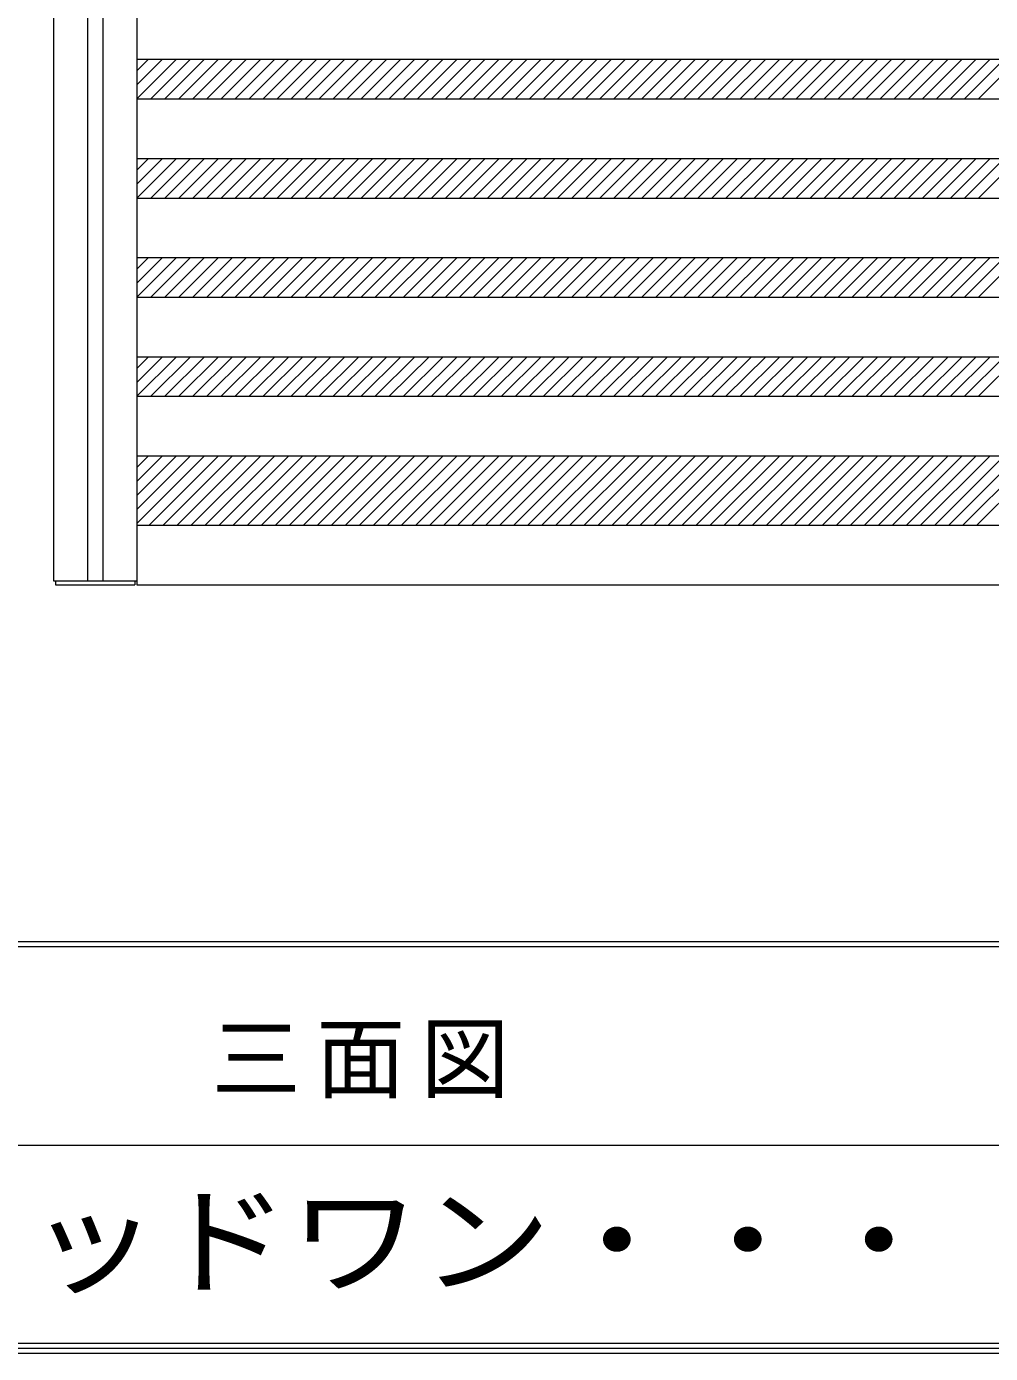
# Model space of a CAD drawing. Units: millimetres at full size, sheet at 1:15; details may follow other scales. Extents: x -3000 to 2850, y -2151 to 2088.
# Drawn here: x 339 to 825, y -2102 to -1433 of the extents above; entities that cross this region are included whole.
import ezdxf
from ezdxf.enums import TextEntityAlignment as Align

# ---------------------------------------------------------------- set-up
doc = ezdxf.new("R2010")
doc.units = ezdxf.units.MM
doc.header["$LTSCALE"] = 15
doc.layers.add('0-B_寸法', color=7, linetype='Continuous', lineweight=9)
doc.layers.add('F-1_枠', color=6, linetype='Continuous', lineweight=9)
doc.layers.add('F-A_文字', color=7, linetype='Continuous')
doc.styles.add('ＭＳ ゴシック', font='')
doc.styles.get('ＭＳ ゴシック').set_extended_font_data('MS Gothic')

msp = doc.modelspace()

# ---------------------------------------------------------------- linework, layer by layer
at = {"layer": '0-B_寸法', "color": 5}
for p, q in [((369.48, 683.12), (369.48, -1712.88)), ((377.28, 683.12), (377.28, -1712.88)), ((353.38, -1712.88), (353.38, -1714.88)), ((353.38, -1714.88), (393.38, -1714.88)), ((393.38, -1712.88), (393.38, -1714.88))]:
    msp.add_line(p, q, dxfattribs=at)
at = {"layer": '0-B_寸法'}
for p, q in [((394.38, 685.12), (394.38, -1714.88)), ((407.34, -1449.88), (394.38, -1462.85)), ((400.27, -1449.88), (394.38, -1455.78)), ((394.38, -1449.88), (1180.38, -1449.88)), ((414.41, -1449.88), (394.41, -1469.88)), ((421.48, -1449.88), (401.48, -1469.88)), ((428.55, -1449.88), (408.55, -1469.88)), ((435.62, -1449.88), (415.62, -1469.88)), ((442.7, -1449.88), (422.7, -1469.88)), ((449.77, -1449.88), (429.77, -1469.88)), ((456.84, -1449.88), (436.84, -1469.88)), ((463.91, -1449.88), (443.91, -1469.88)), ((470.98, -1449.88), (450.98, -1469.88)), ((478.05, -1449.88), (458.05, -1469.88)), ((485.12, -1449.88), (465.12, -1469.88)), ((492.19, -1449.88), (472.19, -1469.88)), ((499.26, -1449.88), (479.26, -1469.88)), ((506.34, -1449.88), (486.34, -1469.88)), ((513.41, -1449.88), (493.41, -1469.88)), ((520.48, -1449.88), (500.48, -1469.88)), ((527.55, -1449.88), (507.55, -1469.88)), ((534.62, -1449.88), (514.62, -1469.88)), ((541.69, -1449.88), (521.69, -1469.88)), ((548.76, -1449.88), (528.76, -1469.88)), ((555.83, -1449.88), (535.83, -1469.88)), ((562.9, -1449.88), (542.9, -1469.88)), ((569.97, -1449.88), (549.97, -1469.88)), ((577.05, -1449.88), (557.05, -1469.88)), ((584.12, -1449.88), (564.12, -1469.88)), ((591.19, -1449.88), (571.19, -1469.88)), ((598.26, -1449.88), (578.26, -1469.88)), ((605.33, -1449.88), (585.33, -1469.88)), ((612.4, -1449.88), (592.4, -1469.88)), ((619.47, -1449.88), (599.47, -1469.88)), ((626.54, -1449.88), (606.54, -1469.88)), ((633.61, -1449.88), (613.61, -1469.88)), ((640.69, -1449.88), (620.69, -1469.88)), ((647.76, -1449.88), (627.76, -1469.88)), ((654.83, -1449.88), (634.83, -1469.88)), ((661.9, -1449.88), (641.9, -1469.88)), ((668.97, -1449.88), (648.97, -1469.88)), ((676.04, -1449.88), (656.04, -1469.88)), ((683.11, -1449.88), (663.11, -1469.88)), ((690.18, -1449.88), (670.18, -1469.88)), ((697.25, -1449.88), (677.25, -1469.88)), ((704.33, -1449.88), (684.33, -1469.88)), ((711.4, -1449.88), (691.4, -1469.88)), ((718.47, -1449.88), (698.47, -1469.88)), ((725.54, -1449.88), (705.54, -1469.88)), ((732.61, -1449.88), (712.61, -1469.88)), ((739.68, -1449.88), (719.68, -1469.88)), ((746.75, -1449.88), (726.75, -1469.88)), ((753.82, -1449.88), (733.82, -1469.88)), ((760.89, -1449.88), (740.89, -1469.88)), ((767.96, -1449.88), (747.96, -1469.88)), ((775.04, -1449.88), (755.04, -1469.88)), ((782.11, -1449.88), (762.11, -1469.88)), ((789.18, -1449.88), (769.18, -1469.88)), ((796.25, -1449.88), (776.25, -1469.88)), ((803.32, -1449.88), (783.32, -1469.88)), ((810.39, -1449.88), (790.39, -1469.88)), ((817.46, -1449.88), (797.46, -1469.88)), ((824.53, -1449.88), (804.53, -1469.88)), ((831.6, -1449.88), (811.6, -1469.88)), ((838.68, -1449.88), (818.68, -1469.88)), ((394.38, -1469.88), (1180.38, -1469.88)), ((407.34, -1499.88), (394.38, -1512.85)), ((400.27, -1499.88), (394.38, -1505.78)), ((394.38, -1499.88), (1180.38, -1499.88)), ((414.41, -1499.88), (394.41, -1519.88)), ((421.48, -1499.88), (401.48, -1519.88)), ((428.55, -1499.88), (408.55, -1519.88)), ((435.62, -1499.88), (415.62, -1519.88)), ((442.7, -1499.88), (422.7, -1519.88)), ((449.77, -1499.88), (429.77, -1519.88)), ((456.84, -1499.88), (436.84, -1519.88)), ((463.91, -1499.88), (443.91, -1519.88)), ((470.98, -1499.88), (450.98, -1519.88)), ((478.05, -1499.88), (458.05, -1519.88)), ((485.12, -1499.88), (465.12, -1519.88)), ((492.19, -1499.88), (472.19, -1519.88)), ((499.26, -1499.88), (479.26, -1519.88)), ((506.34, -1499.88), (486.34, -1519.88)), ((513.41, -1499.88), (493.41, -1519.88)), ((520.48, -1499.88), (500.48, -1519.88)), ((527.55, -1499.88), (507.55, -1519.88)), ((534.62, -1499.88), (514.62, -1519.88)), ((541.69, -1499.88), (521.69, -1519.88)), ((548.76, -1499.88), (528.76, -1519.88)), ((555.83, -1499.88), (535.83, -1519.88)), ((562.9, -1499.88), (542.9, -1519.88)), ((569.97, -1499.88), (549.97, -1519.88)), ((577.05, -1499.88), (557.05, -1519.88)), ((584.12, -1499.88), (564.12, -1519.88)), ((591.19, -1499.88), (571.19, -1519.88)), ((598.26, -1499.88), (578.26, -1519.88)), ((605.33, -1499.88), (585.33, -1519.88)), ((612.4, -1499.88), (592.4, -1519.88)), ((619.47, -1499.88), (599.47, -1519.88)), ((626.54, -1499.88), (606.54, -1519.88)), ((633.61, -1499.88), (613.61, -1519.88)), ((640.69, -1499.88), (620.69, -1519.88)), ((647.76, -1499.88), (627.76, -1519.88)), ((654.83, -1499.88), (634.83, -1519.88)), ((661.9, -1499.88), (641.9, -1519.88)), ((668.97, -1499.88), (648.97, -1519.88)), ((676.04, -1499.88), (656.04, -1519.88)), ((683.11, -1499.88), (663.11, -1519.88)), ((690.18, -1499.88), (670.18, -1519.88)), ((697.25, -1499.88), (677.25, -1519.88)), ((704.33, -1499.88), (684.33, -1519.88)), ((711.4, -1499.88), (691.4, -1519.88)), ((718.47, -1499.88), (698.47, -1519.88)), ((725.54, -1499.88), (705.54, -1519.88)), ((732.61, -1499.88), (712.61, -1519.88)), ((739.68, -1499.88), (719.68, -1519.88)), ((746.75, -1499.88), (726.75, -1519.88)), ((753.82, -1499.88), (733.82, -1519.88)), ((760.89, -1499.88), (740.89, -1519.88)), ((767.96, -1499.88), (747.96, -1519.88)), ((775.04, -1499.88), (755.04, -1519.88)), ((782.11, -1499.88), (762.11, -1519.88)), ((789.18, -1499.88), (769.18, -1519.88)), ((796.25, -1499.88), (776.25, -1519.88)), ((803.32, -1499.88), (783.32, -1519.88)), ((810.39, -1499.88), (790.39, -1519.88)), ((817.46, -1499.88), (797.46, -1519.88)), ((824.53, -1499.88), (804.53, -1519.88)), ((831.6, -1499.88), (811.6, -1519.88)), ((838.68, -1499.88), (818.68, -1519.88)), ((394.38, -1519.88), (1180.38, -1519.88)), ((407.34, -1549.88), (394.38, -1562.85)), ((400.27, -1549.88), (394.38, -1555.78)), ((394.38, -1549.88), (1180.38, -1549.88)), ((414.41, -1549.88), (394.41, -1569.88)), ((421.48, -1549.88), (401.48, -1569.88)), ((428.55, -1549.88), (408.55, -1569.88)), ((435.62, -1549.88), (415.62, -1569.88)), ((442.7, -1549.88), (422.7, -1569.88)), ((449.77, -1549.88), (429.77, -1569.88)), ((449.77, -1549.88), (429.77, -1569.88)), ((456.84, -1549.88), (436.84, -1569.88)), ((463.91, -1549.88), (443.91, -1569.88)), ((470.98, -1549.88), (450.98, -1569.88)), ((478.05, -1549.88), (458.05, -1569.88)), ((485.12, -1549.88), (465.12, -1569.88)), ((492.19, -1549.88), (472.19, -1569.88)), ((499.26, -1549.88), (479.26, -1569.88)), ((506.34, -1549.88), (486.34, -1569.88)), ((513.41, -1549.88), (493.41, -1569.88)), ((520.48, -1549.88), (500.48, -1569.88)), ((527.55, -1549.88), (507.55, -1569.88)), ((534.62, -1549.88), (514.62, -1569.88)), ((541.69, -1549.88), (521.69, -1569.88)), ((548.76, -1549.88), (528.76, -1569.88)), ((555.83, -1549.88), (535.83, -1569.88)), ((562.9, -1549.88), (542.9, -1569.88)), ((569.97, -1549.88), (549.97, -1569.88)), ((577.05, -1549.88), (557.05, -1569.88)), ((584.12, -1549.88), (564.12, -1569.88)), ((591.19, -1549.88), (571.19, -1569.88)), ((598.26, -1549.88), (578.26, -1569.88)), ((605.33, -1549.88), (585.33, -1569.88)), ((612.4, -1549.88), (592.4, -1569.88)), ((619.47, -1549.88), (599.47, -1569.88)), ((626.54, -1549.88), (606.54, -1569.88)), ((633.61, -1549.88), (613.61, -1569.88)), ((640.69, -1549.88), (620.69, -1569.88)), ((647.76, -1549.88), (627.76, -1569.88)), ((654.83, -1549.88), (634.83, -1569.88)), ((661.9, -1549.88), (641.9, -1569.88)), ((668.97, -1549.88), (648.97, -1569.88)), ((676.04, -1549.88), (656.04, -1569.88)), ((683.11, -1549.88), (663.11, -1569.88)), ((690.18, -1549.88), (670.18, -1569.88)), ((697.25, -1549.88), (677.25, -1569.88)), ((704.33, -1549.88), (684.33, -1569.88)), ((711.4, -1549.88), (691.4, -1569.88)), ((718.47, -1549.88), (698.47, -1569.88)), ((725.54, -1549.88), (705.54, -1569.88)), ((732.61, -1549.88), (712.61, -1569.88)), ((739.68, -1549.88), (719.68, -1569.88)), ((746.75, -1549.88), (726.75, -1569.88)), ((753.82, -1549.88), (733.82, -1569.88)), ((760.89, -1549.88), (740.89, -1569.88)), ((767.96, -1549.88), (747.96, -1569.88)), ((775.04, -1549.88), (755.04, -1569.88)), ((782.11, -1549.88), (762.11, -1569.88)), ((789.18, -1549.88), (769.18, -1569.88)), ((796.25, -1549.88), (776.25, -1569.88)), ((803.32, -1549.88), (783.32, -1569.88)), ((810.39, -1549.88), (790.39, -1569.88)), ((817.46, -1549.88), (797.46, -1569.88)), ((824.53, -1549.88), (804.53, -1569.88)), ((831.6, -1549.88), (811.6, -1569.88)), ((838.68, -1549.88), (818.68, -1569.88)), ((394.38, -1569.88), (1180.38, -1569.88)), ((407.34, -1599.88), (394.38, -1612.85)), ((400.27, -1599.88), (394.38, -1605.78)), ((394.38, -1599.88), (1180.38, -1599.88)), ((414.41, -1599.88), (394.41, -1619.88)), ((421.48, -1599.88), (401.48, -1619.88)), ((428.55, -1599.88), (408.55, -1619.88)), ((435.62, -1599.88), (415.62, -1619.88)), ((442.7, -1599.88), (422.7, -1619.88)), ((449.77, -1599.88), (429.77, -1619.88)), ((449.77, -1599.88), (429.77, -1619.88)), ((456.84, -1599.88), (436.84, -1619.88)), ((463.91, -1599.88), (443.91, -1619.88)), ((470.98, -1599.88), (450.98, -1619.88)), ((478.05, -1599.88), (458.05, -1619.88)), ((485.12, -1599.88), (465.12, -1619.88)), ((492.19, -1599.88), (472.19, -1619.88)), ((499.26, -1599.88), (479.26, -1619.88)), ((506.34, -1599.88), (486.34, -1619.88)), ((513.41, -1599.88), (493.41, -1619.88)), ((520.48, -1599.88), (500.48, -1619.88)), ((527.55, -1599.88), (507.55, -1619.88)), ((534.62, -1599.88), (514.62, -1619.88)), ((541.69, -1599.88), (521.69, -1619.88)), ((548.76, -1599.88), (528.76, -1619.88)), ((555.83, -1599.88), (535.83, -1619.88)), ((562.9, -1599.88), (542.9, -1619.88)), ((569.97, -1599.88), (549.97, -1619.88)), ((577.05, -1599.88), (557.05, -1619.88)), ((584.12, -1599.88), (564.12, -1619.88)), ((591.19, -1599.88), (571.19, -1619.88)), ((598.26, -1599.88), (578.26, -1619.88)), ((605.33, -1599.88), (585.33, -1619.88)), ((612.4, -1599.88), (592.4, -1619.88)), ((619.47, -1599.88), (599.47, -1619.88)), ((626.54, -1599.88), (606.54, -1619.88)), ((633.61, -1599.88), (613.61, -1619.88)), ((640.69, -1599.88), (620.69, -1619.88)), ((647.76, -1599.88), (627.76, -1619.88)), ((654.83, -1599.88), (634.83, -1619.88)), ((661.9, -1599.88), (641.9, -1619.88)), ((668.97, -1599.88), (648.97, -1619.88)), ((676.04, -1599.88), (656.04, -1619.88)), ((683.11, -1599.88), (663.11, -1619.88)), ((690.18, -1599.88), (670.18, -1619.88)), ((697.25, -1599.88), (677.25, -1619.88)), ((704.33, -1599.88), (684.33, -1619.88)), ((711.4, -1599.88), (691.4, -1619.88)), ((718.47, -1599.88), (698.47, -1619.88)), ((725.54, -1599.88), (705.54, -1619.88)), ((732.61, -1599.88), (712.61, -1619.88)), ((739.68, -1599.88), (719.68, -1619.88)), ((746.75, -1599.88), (726.75, -1619.88)), ((753.82, -1599.88), (733.82, -1619.88)), ((760.89, -1599.88), (740.89, -1619.88)), ((767.96, -1599.88), (747.96, -1619.88)), ((775.04, -1599.88), (755.04, -1619.88)), ((782.11, -1599.88), (762.11, -1619.88)), ((789.18, -1599.88), (769.18, -1619.88)), ((796.25, -1599.88), (776.25, -1619.88)), ((803.32, -1599.88), (783.32, -1619.88)), ((810.39, -1599.88), (790.39, -1619.88)), ((817.46, -1599.88), (797.46, -1619.88)), ((824.53, -1599.88), (804.53, -1619.88)), ((831.6, -1599.88), (811.6, -1619.88)), ((838.68, -1599.88), (818.68, -1619.88)), ((394.38, -1619.88), (1180.38, -1619.88)), ((407.34, -1649.88), (394.38, -1662.85)), ((400.27, -1649.88), (394.38, -1655.78)), ((414.41, -1649.88), (394.38, -1669.92)), ((421.48, -1649.88), (394.38, -1676.99)), ((428.55, -1649.88), (394.38, -1684.06)), ((394.38, -1649.88), (1180.38, -1649.88)), ((435.62, -1649.88), (400.62, -1684.88)), ((442.7, -1649.88), (407.7, -1684.88)), ((449.77, -1649.88), (414.77, -1684.88)), ((449.77, -1649.88), (414.77, -1684.88)), ((456.84, -1649.88), (421.84, -1684.88)), ((463.91, -1649.88), (428.91, -1684.88)), ((470.98, -1649.88), (435.98, -1684.88)), ((478.05, -1649.88), (443.05, -1684.88)), ((485.12, -1649.88), (450.12, -1684.88)), ((492.19, -1649.88), (457.19, -1684.88)), ((499.26, -1649.88), (464.26, -1684.88)), ((506.34, -1649.88), (471.34, -1684.88)), ((513.41, -1649.88), (478.41, -1684.88)), ((520.48, -1649.88), (485.48, -1684.88)), ((527.55, -1649.88), (492.55, -1684.88)), ((534.62, -1649.88), (499.62, -1684.88)), ((541.69, -1649.88), (506.69, -1684.88)), ((548.76, -1649.88), (513.76, -1684.88)), ((555.83, -1649.88), (520.83, -1684.88)), ((562.9, -1649.88), (527.9, -1684.88)), ((569.97, -1649.88), (534.97, -1684.88)), ((577.05, -1649.88), (542.05, -1684.88)), ((584.12, -1649.88), (549.12, -1684.88)), ((591.19, -1649.88), (556.19, -1684.88)), ((598.26, -1649.88), (563.26, -1684.88)), ((605.33, -1649.88), (570.33, -1684.88)), ((612.4, -1649.88), (577.4, -1684.88)), ((619.47, -1649.88), (584.47, -1684.88)), ((626.54, -1649.88), (591.54, -1684.88)), ((633.61, -1649.88), (598.61, -1684.88)), ((640.69, -1649.88), (605.69, -1684.88)), ((647.76, -1649.88), (612.76, -1684.88)), ((654.83, -1649.88), (619.83, -1684.88)), ((661.9, -1649.88), (626.9, -1684.88)), ((668.97, -1649.88), (633.97, -1684.88)), ((676.04, -1649.88), (641.04, -1684.88)), ((683.11, -1649.88), (648.11, -1684.88)), ((690.18, -1649.88), (655.18, -1684.88)), ((697.25, -1649.88), (662.25, -1684.88)), ((704.33, -1649.88), (669.33, -1684.88)), ((711.4, -1649.88), (676.4, -1684.88)), ((718.47, -1649.88), (683.47, -1684.88)), ((725.54, -1649.88), (690.54, -1684.88)), ((732.61, -1649.88), (697.61, -1684.88)), ((739.68, -1649.88), (704.68, -1684.88)), ((746.75, -1649.88), (711.75, -1684.88)), ((753.82, -1649.88), (718.82, -1684.88)), ((760.89, -1649.88), (725.89, -1684.88)), ((767.96, -1649.88), (732.96, -1684.88)), ((775.04, -1649.88), (740.04, -1684.88)), ((782.11, -1649.88), (747.11, -1684.88)), ((789.18, -1649.88), (754.18, -1684.88)), ((796.25, -1649.88), (761.25, -1684.88)), ((803.32, -1649.88), (768.32, -1684.88)), ((810.39, -1649.88), (775.39, -1684.88)), ((817.46, -1649.88), (782.46, -1684.88)), ((824.53, -1649.88), (789.53, -1684.88)), ((831.6, -1649.88), (796.6, -1684.88)), ((838.68, -1649.88), (803.68, -1684.88)), ((845.75, -1649.88), (810.75, -1684.88)), ((852.82, -1649.88), (817.82, -1684.88)), ((394.38, -1684.88), (1180.38, -1684.88)), ((394.38, -1714.88), (1180.38, -1714.88))]:
    msp.add_line(p, q, dxfattribs=at)
msp.add_lwpolyline([(352.38, 683.12), (352.38, -1712.88), (394.38, -1712.88)], dxfattribs=at)
at = {"layer": 'F-1_枠'}
for p, q in [((2850, -1895), (-3000, -1895)), ((2850, -1897.5), (-3000, -1897.5)), ((-75, -1997.5), (2845, -1997.5)), ((2850, -2097.5), (-3000, -2097.5)), ((2850, -2100), (-3000, -2100)), ((2850, -2102.5), (-3000, -2102.5))]:
    msp.add_line(p, q, dxfattribs=at)

# ---------------------------------------------------------------- texts
at = {"layer": '0-B_寸法', "insert": (432.09, -1973.79), "char_height": 32.99, "attachment_point": 7, "style": 'ＭＳ ゴシック'}
msp.add_mtext('\\T1.17;三面図', dxfattribs=at)
at = {"layer": 'F-A_文字', "style": 'ＭＳ ゴシック', "width": 1.1}
msp.add_text('ウッドワン・・・', height=43.99, dxfattribs=at).set_placement((273.36, -2080.88), align=Align.BOTTOM_LEFT)

doc.saveas('drawing.dxf')
